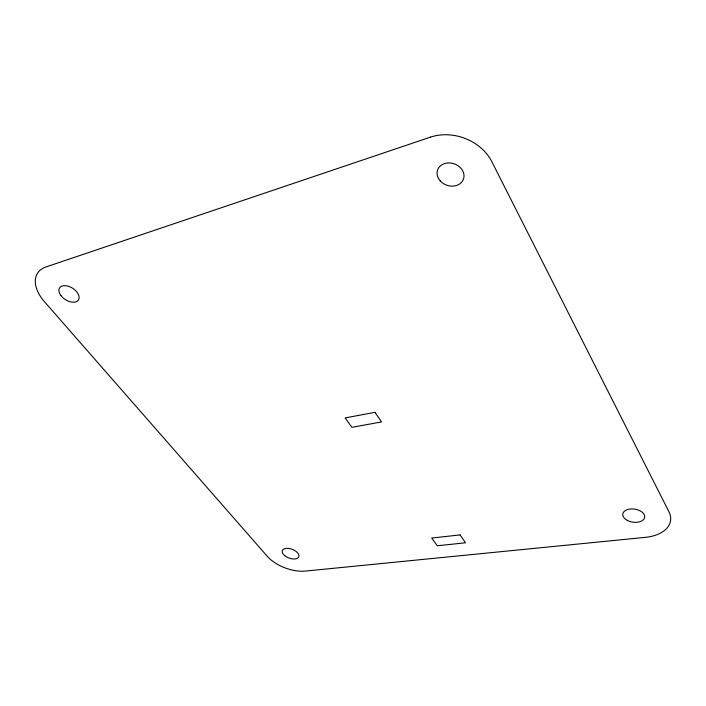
<?xml version="1.0" encoding="UTF-8"?>
<svg xmlns="http://www.w3.org/2000/svg" width="706" height="706" viewBox="0 0 706 706"><rect width="100%" height="100%" fill="white"/><g stroke="black" fill="none" stroke-linecap="round" stroke-linejoin="round"><path stroke-width="1.06" d="M430.369 137.167L45.952 266.965A37.383 22.504 32.6 0 0 44.443 301.691L267.265 556.275A29.361 15.558 20.6 0 0 305.38 571.083L645.346 537.354A36.88 21.992 8.6 0 0 668.944 511.762L491.844 161.7A45.758 37.789 19.2 0 0 430.369 137.167M374.912 412.33L345.137 417.926L351.915 427.315L381.584 421.932L374.912 412.33M460.047 534.91L431.71 538.051L437.279 545.782L465.519 542.79L460.047 534.91M60.857 295.461A11.208 6.751 32.6 0 0 78.278 300.244A11.208 6.751 32.6 0 0 67.908 286.115A11.208 6.751 32.6 0 0 60.857 295.461M284.845 555.763A8.807 4.668 20.6 0 0 298.753 556.884A8.807 4.668 20.6 0 0 288.074 548.35A8.807 4.668 20.6 0 0 284.845 555.763M627.272 520.375A11.058 6.592 8.6 0 0 644.657 517.383A11.058 6.592 8.6 0 0 629.275 509.132A11.058 6.592 8.6 0 0 627.272 520.375M440.262 180.939A13.723 11.322 19.2 0 0 463.233 179.712A13.723 11.322 19.2 0 0 448.116 162.945A13.723 11.322 19.2 0 0 440.262 180.939"/></g></svg>
